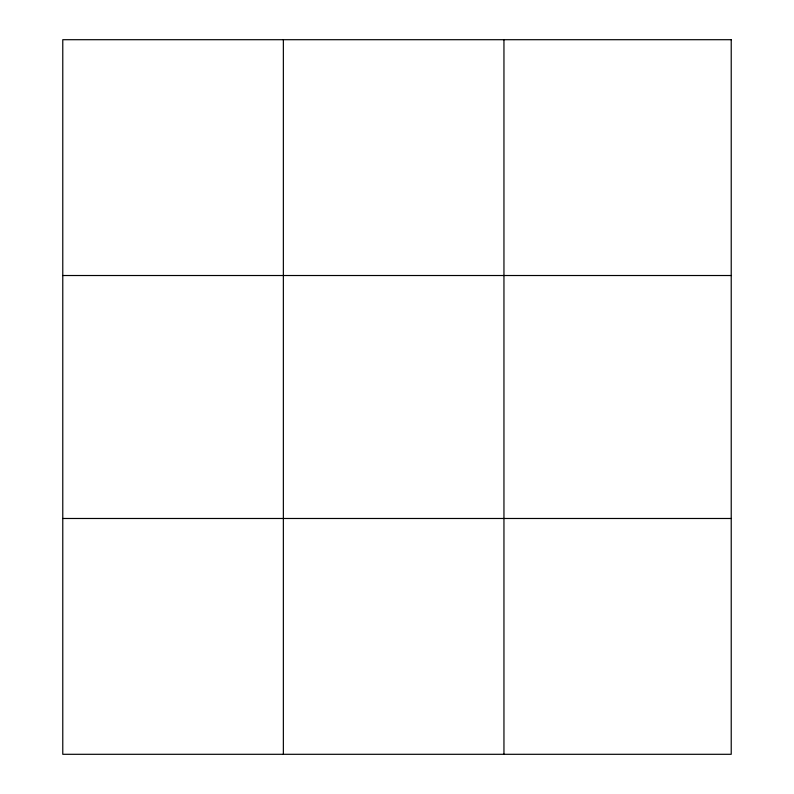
<?xml version="1.0" encoding="UTF-8"?>
<svg xmlns="http://www.w3.org/2000/svg" width="794" height="794" viewBox="0 0 794 794"><rect width="100%" height="100%" fill="white"/><g stroke="black" fill="none" stroke-linecap="round" stroke-linejoin="round"><path stroke-width="1.19" d="M283.359 754.3L283.359 39.7M503.952 754.3L503.952 39.7M62.776 275.518L731.224 275.518M62.776 518.482L731.224 518.482M731.224 39.7L731.224 754.3L62.776 754.3L62.776 39.7L731.224 39.7"/></g></svg>
